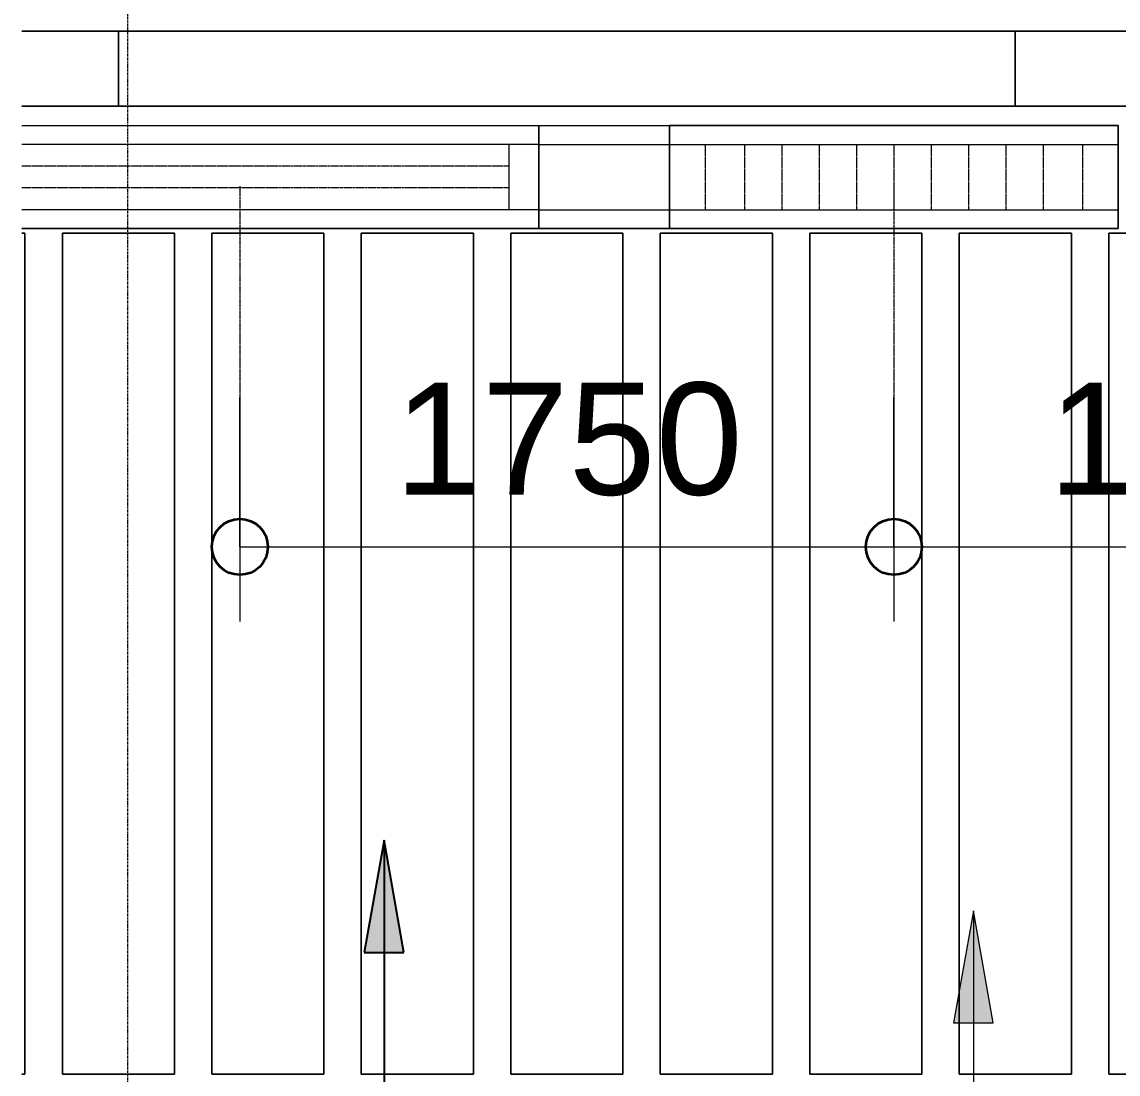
# Model space of a CAD drawing. Header units: millimetres. Extents: x -725999 to -647408, y -21008 to 19019.
# Drawn here: x -722166 to -719232, y 439 to 3254 of the extents above; entities that cross this region are included whole.
import ezdxf

# ---------------------------------------------------------------- set-up
doc = ezdxf.new("R2010")
doc.units = ezdxf.units.MM
doc.linetypes.add('DPA_Grid _ Level 100', pattern=[10, 5.5, -1.6, 1.3, -1.6])
doc.linetypes.add('DPA_Hidden 50', pattern=[3, 2, -1])
for name, color, linetype, lineweight in [('A-ANNO-DIMS', 1, 'Continuous', 9), ('A-ANNO-DIMS-100', 1, 'Continuous', 9), ('A-ANNO-NOTE', 3, 'Continuous', 25), ('A-DETL', 1, 'Continuous', 70), ('A-GLAZ-CURT', 2, 'Continuous', 9), ('G-ANNO-TEXT', 3, 'Continuous', 9), ('S-GRID', 251, 'Continuous', 9)]:
    doc.layers.add(name, color=color, linetype=linetype, lineweight=lineweight)
doc.styles.add('Arial_2', font='arial.ttf', dxfattribs={"height": 300})
doc.dimstyles.new('DPA-DIM-3_0_C-C', dxfattribs={"dimscale": 304.8, "dimtxt": 306.07782, "dimasz": 0.492126, "dimexe": 0.656168, "dimexo": 0.0625, "dimgap": 0.164042, "dimtad": 1, "dimdec": 0, "dimzin": 0, "dimdsep": 46, "dimtxsty": 'Arial_2', "dimblk1": 'DOTBLANK', "dimblk2": 'DOTBLANK', "dimsah": 1, "dimcen": 0.09, "dimdle": 0.656168, "dimadec": 8, "dimazin": 0, "dimtfac": 1, "dimtdec": 4, "dimtix": 1, "dimtmove": 0, "dimatfit": 3, "dimfxl": 1.312336, "dimfxlon": 1, "dimtvp": 1, "dimtolj": 1, "dimtzin": 0, "dimarcsym": 2})

# ---------------------------------------------------------------- blocks, each defined once
blk = doc.blocks.new('DPA_CP_Metal Ceiling Panel - Vertical Panel with Gap-11114031-4283-01 ENLARGED LOWER PLATFORM LEVEL - REFLECTED CEILING PLAN - SHEET 4')
at = {"layer": 'A-GLAZ-CURT'}
for p, q in [((-717657.4, 2689), (-717657.4, 439)), ((-717357.4, 2689), (-717657.4, 2689)), ((-717357.4, 2689), (-717657.4, 2689)), ((-717657.4, 2689), (-717657.4, 439)), ((-717657.4, 439), (-717657.4, 2689)), ((-717657.4, 2689), (-717357.4, 2689)), ((-717357.4, 2689), (-717357.4, 439)), ((-717357.4, 439), (-717357.4, 2689)), ((-717357.4, 2689), (-717357.4, 439)), ((-717357.4, 439), (-717657.4, 439)), ((-717657.4, 439), (-717357.4, 439)), ((-717357.4, 439), (-717657.4, 439))]:
    blk.add_line(p, q, dxfattribs=at)
blk = doc.blocks.new('DPA_CP_Metal Ceiling Panel - Vertical Panel with Gap-V4-4283-01 ENLARGED LOWER PLATFORM LEVEL - REFLECTED CEILING PLAN - SHEET 4')
at = {"layer": 'A-GLAZ-CURT'}
for p, q in [((-722157.4, 2689), (-722165.5, 2689)), ((-722157.4, 2689), (-722165.5, 2689)), ((-722165.5, 2689), (-722157.4, 2689)), ((-722157.4, 2689), (-722157.4, 439)), ((-722157.4, 439), (-722157.4, 2689)), ((-722157.4, 2689), (-722157.4, 439)), ((-722157.4, 439), (-722165.5, 439)), ((-722165.5, 439), (-722157.4, 439)), ((-722157.4, 439), (-722165.5, 439))]:
    blk.add_line(p, q, dxfattribs=at)
blk = doc.blocks.new('System Panel - DPA-AR_Metal Ceiling Rectangular Panel-13139259-4283-01 ENLARGED LOWER PLATFORM LEVEL - REFLECTED CEILING PLAN - SHEET 4')
at = {"layer": 'A-GLAZ-CURT'}
for p, q in [((-721907.4, 3229), (-722165.5, 3229)), ((-722165.5, 3229), (-721907.4, 3229)), ((-721907.4, 3029), (-721907.4, 3229)), ((-721907.4, 3229), (-721907.4, 3029)), ((-722165.5, 3029), (-721907.4, 3029)), ((-721907.4, 3029), (-722165.5, 3029))]:
    blk.add_line(p, q, dxfattribs=at)
blk = doc.blocks.new('System Panel - DPA-AR_Metal Ceiling Rectangular Panel-V7-4283-01 ENLARGED LOWER PLATFORM LEVEL - REFLECTED CEILING PLAN - SHEET 4')
at = {"layer": 'A-GLAZ-CURT'}
for p, q in [((-719507.4, 3229), (-721907.4, 3229)), ((-721907.4, 3229), (-721907.4, 3029)), ((-721907.4, 3029), (-721907.4, 3229)), ((-721907.4, 3229), (-719507.4, 3229)), ((-719507.4, 3029), (-719507.4, 3229)), ((-719507.4, 3229), (-719507.4, 3029)), ((-721907.4, 3029), (-719507.4, 3029)), ((-719507.4, 3029), (-721907.4, 3029))]:
    blk.add_line(p, q, dxfattribs=at)
blk = doc.blocks.new('DPA_CP_Metal Ceiling Luminaire2 - Linear Luminaire-12404975-4283-01 ENLARGED LOWER PLATFORM LEVEL - REFLECTED CEILING PLAN - SHEET 4')
at = {"layer": 'A-GLAZ-CURT'}
for p, q in [((-718432.4, 151.5), (-718432.4, 426.5)), ((-718432.4, 426.5), (-717232.4, 426.5)), ((-718432.4, 426.5), (-718432.4, 151.5)), ((-717232.4, 426.5), (-718432.4, 426.5)), ((-718432.4, 426.5), (-717232.4, 426.5)), ((-717232.4, 426.5), (-717232.4, 151.5)), ((-717232.4, 151.5), (-717232.4, 426.5)), ((-718432.4, 389), (-718432.4, 151.5)), ((-717232.4, 389), (-717232.4, 151.5)), ((-718432.4, 376.5), (-717232.4, 376.5)), ((-718432.4, 201.5), (-717232.4, 201.5)), ((-717232.4, 151.5), (-718432.4, 151.5)), ((-717232.4, 151.5), (-718432.4, 151.5)), ((-718432.4, 151.5), (-717232.4, 151.5))]:
    blk.add_line(p, q, dxfattribs=at)
at = {"layer": 'A-GLAZ-CURT', "linetype": 'DPA_Hidden 50'}
for p, q in [((-718337.4, 376.5), (-718337.4, 201.5)), ((-718232.4, 376.5), (-718232.4, 201.5)), ((-718132.4, 376.5), (-718132.4, 201.5)), ((-718032.4, 376.5), (-718032.4, 201.5)), ((-717932.4, 376.5), (-717932.4, 201.5)), ((-717832.4, 376.5), (-717832.4, 201.5)), ((-717732.4, 376.5), (-717732.4, 201.5)), ((-717632.4, 376.5), (-717632.4, 201.5)), ((-717532.4, 376.5), (-717532.4, 201.5)), ((-717432.4, 376.5), (-717432.4, 201.5)), ((-717327.4, 376.5), (-717327.4, 201.5))]:
    blk.add_line(p, q, dxfattribs=at)
blk = doc.blocks.new('DPA_CP_Metal Ceiling Air Supply1 - Linear Diffuser Air Supply-V21-4283-01 ENLARGED LOWER PLATFORM LEVEL - REFLECTED CEILING PLAN - SHEET 4')
at = {"layer": 'A-GLAZ-CURT'}
for p, q in [((-722165.5, 2976.5), (-720782.4, 2976.5)), ((-722165.5, 2976.5), (-720782.4, 2976.5)), ((-722165.5, 2976.5), (-720782.4, 2976.5)), ((-720782.4, 2701.5), (-720782.4, 2976.5)), ((-720782.4, 2976.5), (-720782.4, 2701.5)), ((-720782.4, 2976.5), (-720782.4, 2701.5)), ((-720782.4, 2926.5), (-722165.5, 2926.5)), ((-720862.4, 2926.5), (-720862.4, 2751.5)), ((-720782.4, 2751.5), (-722165.5, 2751.5)), ((-722165.5, 2701.5), (-720782.4, 2701.5)), ((-720782.4, 2701.5), (-722165.5, 2701.5)), ((-720782.4, 2701.5), (-722165.5, 2701.5))]:
    blk.add_line(p, q, dxfattribs=at)
at = {"layer": 'A-GLAZ-CURT', "linetype": 'DPA_Hidden 50'}
for p, q in [((-720862.4, 2868.2), (-722165.5, 2868.2)), ((-720862.4, 2809.9), (-722165.5, 2809.9))]:
    blk.add_line(p, q, dxfattribs=at)
blk = doc.blocks.new('DPA_CP_Metal Ceiling Panel1 - Horizontal with Gap-16028279-4283-01 ENLARGED LOWER PLATFORM LEVEL - REFLECTED CEILING PLAN - SHEET 4')
at = {"layer": 'A-GLAZ-CURT'}
for p, q in [((-719232.4, 2701.5), (-719232.4, 2976.5)), ((-719232.4, 2701.5), (-719232.4, 2976.5)), ((-719232.4, 2976.5), (-718882.4, 2976.5)), ((-719232.4, 2976.5), (-718882.4, 2976.5)), ((-719232.4, 2701.5), (-719232.4, 2976.5)), ((-718882.4, 2701.5), (-718882.4, 2976.5)), ((-718882.4, 2976.5), (-718882.4, 2701.5)), ((-718882.4, 2976.5), (-718882.4, 2701.5)), ((-719232.4, 2926.5), (-718882.4, 2926.5)), ((-719232.4, 2751.5), (-718882.4, 2751.5)), ((-719232.4, 2701.5), (-718882.4, 2701.5)), ((-718882.4, 2701.5), (-719232.4, 2701.5)), ((-718882.4, 2701.5), (-719232.4, 2701.5))]:
    blk.add_line(p, q, dxfattribs=at)
blk = doc.blocks.new('DIMBLOCK83-4283-01 ENLARGED LOWER PLATFORM LEVEL - REFLECTED CEILING PLAN - SHEET 4')
at = {"layer": 'A-ANNO-DIMS-100'}
for p, q in [((-721582.4, 2249.6), (-721582.4, 1649.6)), ((-721582.4, 1849.6), (-721582.4, 2249.6)), ((-719832.4, 2249.6), (-719832.4, 1649.6)), ((-719832.4, 1849.6), (-719832.4, 2249.6)), ((-721582.4, 1849.6), (-719832.4, 1849.6))]:
    blk.add_line(p, q, dxfattribs=at)
at = {"layer": 'A-ANNO-DIMS-100', "lineweight": 35}
for centre in [(-721582.4, 1849.6), (-719832.4, 1849.6)]:
    blk.add_circle(centre, 75, dxfattribs=at)
at = {"layer": 'A-ANNO-DIMS-100', "color": 0, "insert": (-721168.8, 2289.1), "char_height": 300, "width": 1107.531, "attachment_point": 1, "line_spacing_factor": 0.941778, "style": 'Arial_2'}
blk.add_mtext('1750', dxfattribs=at)
blk = doc.blocks.new('_DotBlank')
at = {"color": 0, "linetype": 'ByBlock', "lineweight": -2}
blk.add_line((-0.5, 0), (-1, 0), dxfattribs=at)
blk.add_circle((0, 0), 0.5, dxfattribs=at)
blk = doc.blocks.new('DIMBLOCK84-4283-01 ENLARGED LOWER PLATFORM LEVEL - REFLECTED CEILING PLAN - SHEET 4')
at = {"layer": 'A-ANNO-DIMS-100'}
for p, q in [((-719832.4, 2249.6), (-719832.4, 1649.6)), ((-719832.4, 1849.6), (-719832.4, 2249.6)), ((-718082.4, 2249.6), (-718082.4, 1649.6)), ((-718082.4, 1849.6), (-718082.4, 2249.6)), ((-719832.4, 1849.6), (-717882.4, 1849.6))]:
    blk.add_line(p, q, dxfattribs=at)
at = {"layer": 'A-ANNO-DIMS-100', "lineweight": 35}
for centre in [(-719832.4, 1849.6), (-718082.4, 1849.6)]:
    blk.add_circle(centre, 75, dxfattribs=at)
at = {"layer": 'A-ANNO-DIMS-100', "color": 0, "insert": (-719418.8, 2289.1), "char_height": 300, "width": 1107.531, "attachment_point": 1, "line_spacing_factor": 0.941778, "style": 'Arial_2'}
blk.add_mtext('1750', dxfattribs=at)

msp = doc.modelspace()

# ---------------------------------------------------------------- hatches: boundary and pattern name
at = {"layer": 'A-ANNO-NOTE'}
msp.add_hatch(color=256, dxfattribs=at).paths.add_polyline_path([(-721196.5, 1064.5), (-721249.4, 764.5), (-721143.6, 764.5)])
at = {"layer": 'G-ANNO-TEXT'}
msp.add_hatch(color=7, dxfattribs=at).paths.add_polyline_path([(-719619.6, 875.9), (-719672.5, 575.9), (-719566.7, 575.9)])

# ---------------------------------------------------------------- linework, layer by layer
at = {"layer": 'A-ANNO-NOTE'}
for p, q in [((-721196.5, 1064.5), (-721249.4, 764.5)), ((-721143.6, 764.5), (-721196.5, 1064.5)), ((-721196.5, 1064.5), (-721196.5, -3145.2)), ((-721249.4, 764.5), (-721143.6, 764.5))]:
    msp.add_line(p, q, dxfattribs=at)
at = {"layer": 'A-DETL', "color": 55, "linetype": 'DPA_Hidden 50', "lineweight": 9}
for p, q in [((-721582.4, 2814.4), (-721582.4, 1914.4)), ((-719832.4, 2814.4), (-719832.4, 1914.4))]:
    msp.add_line(p, q, dxfattribs=at)
at = {"layer": 'G-ANNO-TEXT', "color": 10}
for p, q in [((-719619.6, 875.9), (-719672.5, 575.9)), ((-719566.7, 575.9), (-719619.6, 875.9)), ((-719619.6, 875.9), (-719619.6, -3183.9)), ((-719672.5, 575.9), (-719566.7, 575.9))]:
    msp.add_line(p, q, dxfattribs=at)
at = {"layer": 'S-GRID', "linetype": 'DPA_Grid _ Level 100'}
msp.add_line((-721882.4, -21007.6), (-721882.4, 18119), dxfattribs=at)

# ---------------------------------------------------------------- block references
at = {"layer": 'A-GLAZ-CURT'}
for name, p in [('System Panel - DPA-AR_Metal Ceiling Rectangular Panel-13139259-4283-01 ENLARGED LOWER PLATFORM LEVEL - REFLECTED CEILING PLAN - SHEET 4', (0, 0)), ('System Panel - DPA-AR_Metal Ceiling Rectangular Panel-V7-4283-01 ENLARGED LOWER PLATFORM LEVEL - REFLECTED CEILING PLAN - SHEET 4', (0, 0)), ('System Panel - DPA-AR_Metal Ceiling Rectangular Panel-V7-4283-01 ENLARGED LOWER PLATFORM LEVEL - REFLECTED CEILING PLAN - SHEET 4', (2400, 0)), ('DPA_CP_Metal Ceiling Air Supply1 - Linear Diffuser Air Supply-V21-4283-01 ENLARGED LOWER PLATFORM LEVEL - REFLECTED CEILING PLAN - SHEET 4', (0, 0)), ('DPA_CP_Metal Ceiling Air Supply1 - Linear Diffuser Air Supply-V21-4283-01 ENLARGED LOWER PLATFORM LEVEL - REFLECTED CEILING PLAN - SHEET 4', (0, 0)), ('DPA_CP_Metal Ceiling Air Supply1 - Linear Diffuser Air Supply-V21-4283-01 ENLARGED LOWER PLATFORM LEVEL - REFLECTED CEILING PLAN - SHEET 4', (0, 0)), ('DPA_CP_Metal Ceiling Panel1 - Horizontal with Gap-16028279-4283-01 ENLARGED LOWER PLATFORM LEVEL - REFLECTED CEILING PLAN - SHEET 4', (-1550, 0)), ('DPA_CP_Metal Ceiling Panel1 - Horizontal with Gap-16028279-4283-01 ENLARGED LOWER PLATFORM LEVEL - REFLECTED CEILING PLAN - SHEET 4', (-1550, 0)), ('DPA_CP_Metal Ceiling Panel1 - Horizontal with Gap-16028279-4283-01 ENLARGED LOWER PLATFORM LEVEL - REFLECTED CEILING PLAN - SHEET 4', (-1550, 0)), ('DPA_CP_Metal Ceiling Luminaire2 - Linear Luminaire-12404975-4283-01 ENLARGED LOWER PLATFORM LEVEL - REFLECTED CEILING PLAN - SHEET 4', (-2000, 2550)), ('DPA_CP_Metal Ceiling Luminaire2 - Linear Luminaire-12404975-4283-01 ENLARGED LOWER PLATFORM LEVEL - REFLECTED CEILING PLAN - SHEET 4', (-2000, 2550)), ('DPA_CP_Metal Ceiling Luminaire2 - Linear Luminaire-12404975-4283-01 ENLARGED LOWER PLATFORM LEVEL - REFLECTED CEILING PLAN - SHEET 4', (-2000, 2550)), ('DPA_CP_Metal Ceiling Panel - Vertical Panel with Gap-V4-4283-01 ENLARGED LOWER PLATFORM LEVEL - REFLECTED CEILING PLAN - SHEET 4', (0, 0)), ('DPA_CP_Metal Ceiling Panel - Vertical Panel with Gap-11114031-4283-01 ENLARGED LOWER PLATFORM LEVEL - REFLECTED CEILING PLAN - SHEET 4', (-4400, 0)), ('DPA_CP_Metal Ceiling Panel - Vertical Panel with Gap-11114031-4283-01 ENLARGED LOWER PLATFORM LEVEL - REFLECTED CEILING PLAN - SHEET 4', (-4000, 0)), ('DPA_CP_Metal Ceiling Panel - Vertical Panel with Gap-11114031-4283-01 ENLARGED LOWER PLATFORM LEVEL - REFLECTED CEILING PLAN - SHEET 4', (-3600, 0)), ('DPA_CP_Metal Ceiling Panel - Vertical Panel with Gap-11114031-4283-01 ENLARGED LOWER PLATFORM LEVEL - REFLECTED CEILING PLAN - SHEET 4', (-3200, 0)), ('DPA_CP_Metal Ceiling Panel - Vertical Panel with Gap-11114031-4283-01 ENLARGED LOWER PLATFORM LEVEL - REFLECTED CEILING PLAN - SHEET 4', (-2800, 0)), ('DPA_CP_Metal Ceiling Panel - Vertical Panel with Gap-11114031-4283-01 ENLARGED LOWER PLATFORM LEVEL - REFLECTED CEILING PLAN - SHEET 4', (-2400, 0)), ('DPA_CP_Metal Ceiling Panel - Vertical Panel with Gap-11114031-4283-01 ENLARGED LOWER PLATFORM LEVEL - REFLECTED CEILING PLAN - SHEET 4', (-2000, 0)), ('DPA_CP_Metal Ceiling Panel - Vertical Panel with Gap-11114031-4283-01 ENLARGED LOWER PLATFORM LEVEL - REFLECTED CEILING PLAN - SHEET 4', (-1600, 0))]:
    msp.add_blockref(name, p, dxfattribs=at)

# ---------------------------------------------------------------- dimensions: what is measured, and where the dimension line sits
at = {"layer": 'A-ANNO-DIMS'}
for base, p1, p2, picture, middle in [((-719832.4, 1849.6), (-721582.4, 2249.6), (-719832.4, 2249.6), 'DIMBLOCK83-4283-01 ENLARGED LOWER PLATFORM LEVEL - REFLECTED CEILING PLAN - SHEET 4', (-720707.4, 2052.8)), ((-718082.4, 1849.6), (-719832.4, 2249.6), (-718082.4, 2249.6), 'DIMBLOCK84-4283-01 ENLARGED LOWER PLATFORM LEVEL - REFLECTED CEILING PLAN - SHEET 4', (-718957.4, 2052.8))]:
    dim = msp.add_linear_dim(base=base, p1=p1, p2=p2, dimstyle='DPA-DIM-3_0_C-C', override={"dimpost": '<>', "dimfxl": 1750}, dxfattribs=at)
    dim.commit()
    dim.dimension.update_dxf_attribs({"geometry": picture, "text_midpoint": middle})

doc.saveas('drawing.dxf')
